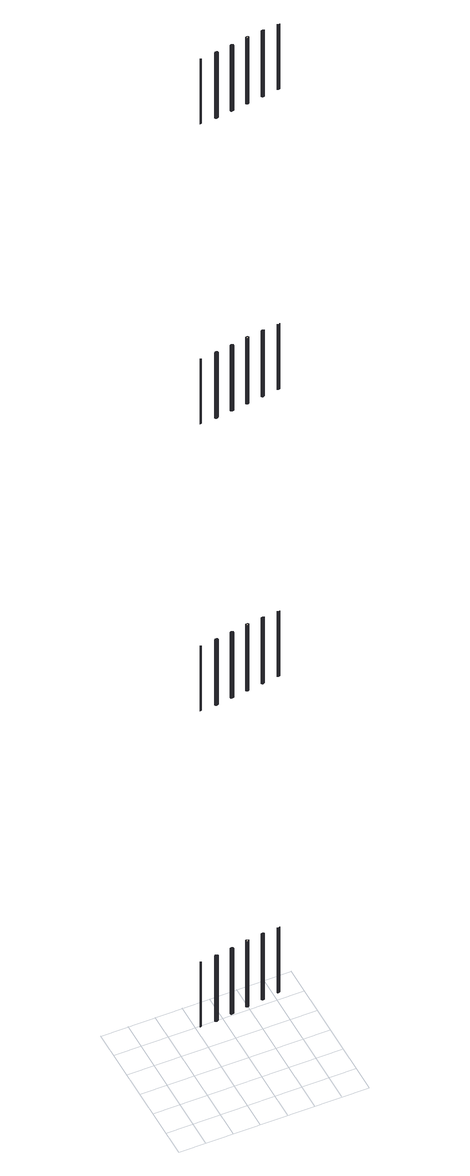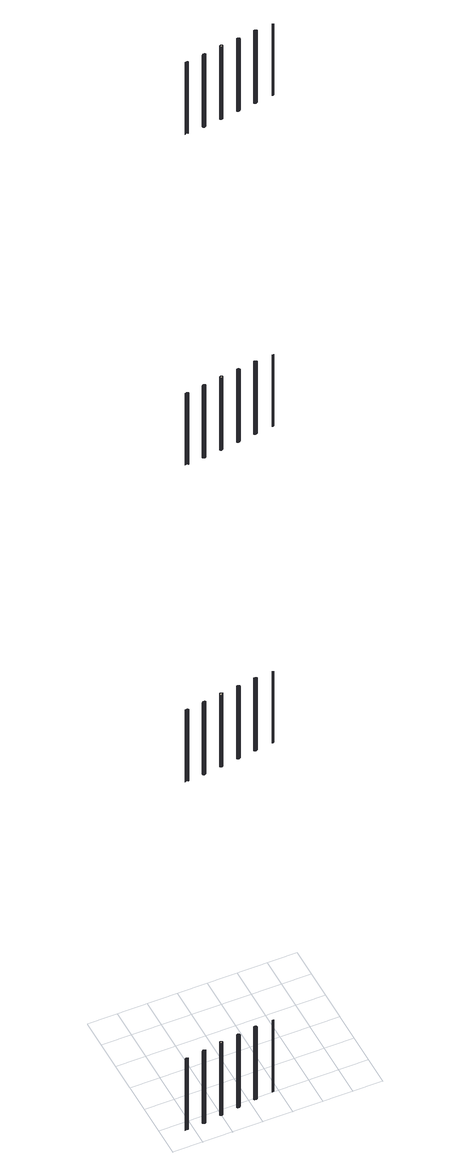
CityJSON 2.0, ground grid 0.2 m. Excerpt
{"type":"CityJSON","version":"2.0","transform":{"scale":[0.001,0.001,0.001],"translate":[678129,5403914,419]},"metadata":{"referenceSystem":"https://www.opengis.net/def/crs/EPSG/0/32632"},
"CityObjects":{
"building1":{"type":"Building","attributes":{"dataAvailable":"Sufficient","measuredHeight":17.58},"children":["building1-1","building1-2","building1-3","building1-4"]},
"building1-1":{"type":"BuildingInstallation","attributes":{"materialClass":"Metal","materialName":"Aluminium","materialUncertainty":0.3,"relationToConstruction":"outside"},"parents":["building1"],"geometry":[{"type":"MultiSurface","lod":"3","boundaries":[[[0,1,2,3]],[[4,2,1,5]],[[6,7,1,0]],[[5,1,7,8]],[[8,7,9,10]],[[11,9,7,6]],[[12,13,14,15]],[[16,14,13,17]],[[15,14,18,19]],[[20,18,14,16]],[[21,22,13,12]],[[17,13,22,23]],[[19,18,24,25]],[[26,24,18,20]],[[27,28,22,21]],[[23,22,28,29]],[[30,31,24,26]],[[25,24,31,32]],[[29,28,33,34]],[[35,33,28,27]],[[36,37,31,30]],[[32,31,37,38]],[[38,37,39,40]],[[41,39,37,36]],[[15,12,21,27,35,42,43,44,45,46,47,48,49,50,51,52,53,54,55,40,38,32,25,19]],[[56,57,58,59,60,61,39,37,31,24,18,14,13,22,28,33,62,63,64,65,66,67,68,69]],[[70,61,39,41]],[[40,39,61,55]],[[71,60,61,70]],[[55,61,60,54]],[[45,65,64,44]],[[72,64,65,73]],[[54,60,59,53]],[[74,59,60,71]],[[46,66,65,45]],[[73,65,66,75]],[[76,58,59,74]],[[53,59,58,52]],[[75,66,67,77]],[[47,67,66,46]],[[77,67,68,78]],[[48,68,67,47]],[[52,58,57,51]],[[79,57,58,76]],[[49,69,68,48]],[[78,68,69,80]],[[51,57,56,50]],[[81,56,57,79]],[[80,69,56,81]],[[50,56,69,49]],[[82,83,84,85]],[[86,84,83,87]],[[87,83,88,89]],[[90,88,83,82]],[[91,92,84,86]],[[85,84,92,93]],[[89,88,94,95]],[[96,94,88,90]],[[97,98,92,91]],[[93,92,98,99]],[[95,94,100,101]],[[102,100,94,96]],[[103,104,98,97]],[[99,98,104,105]],[[106,107,104,103]],[[105,104,107,108]],[[101,100,109,110]],[[111,109,100,102]],[[112,113,107,106]],[[108,107,113,114]],[[110,109,115,116]],[[117,115,109,111]],[[118,119,113,112]],[[114,113,119,120]],[[116,115,121,122]],[[123,121,115,117]],[[98,92,84,83,88,94,100,109,115,121,124,125,126,127,128,129,130,131,132,133,119,113,107,104]],[[134,135,136,137,138,139,120,114,108,105,99,93,85,82,90,96,102,111,117,123,140,141,142,143]],[[144,133,119,118]],[[120,119,133,139]],[[122,121,124,145]],[[140,124,121,123]],[[146,132,133,144]],[[139,133,132,138]],[[141,125,124,140]],[[145,124,125,147]],[[147,125,126,148]],[[142,126,125,141]],[[149,131,132,146]],[[138,132,131,137]],[[148,126,127,150]],[[143,127,126,142]],[[151,130,131,149]],[[137,131,130,136]],[[152,129,130,151]],[[136,130,129,135]],[[150,127,128,153]],[[134,128,127,143]],[[153,128,129,152]],[[135,129,128,134]],[[154,155,156,157]],[[158,156,155,159]],[[160,161,155,154]],[[159,155,161,162]],[[163,164,156,158]],[[157,156,164,165]],[[165,164,166,167]],[[168,166,164,163]],[[162,161,169,170]],[[171,169,161,160]],[[172,173,169,171]],[[170,169,173,174]],[[167,166,175,176]],[[177,175,166,168]],[[174,173,178,179]],[[180,178,173,172]],[[176,175,181,182]],[[183,181,175,177]],[[184,185,178,180]],[[179,178,185,186]],[[182,181,187,188]],[[189,187,181,183]],[[190,191,187,189]],[[188,187,191,192]],[[193,194,195,196,197,198,199,186,179,174,170,162,159,158,163,168,177,183,189,190,200,201,202,203]],[[204,205,206,207,208,209,210,184,180,172,171,160,154,157,165,167,176,182,188,192,211,212,213,214]],[[215,216,217,218,219,220,221,222,223,185,178,173,169,161,155,156,164,166,175,181,187,191,224,225]],[[210,223,185,184]],[[186,185,223,199]],[[199,223,222,198]],[[209,222,223,210]],[[200,224,191,190]],[[192,191,224,211]],[[198,222,221,197]],[[208,221,222,209]],[[201,225,224,200]],[[211,224,225,212]],[[207,220,221,208]],[[197,221,220,196]],[[212,225,215,213]],[[202,215,225,201]],[[206,219,220,207]],[[196,220,219,195]],[[213,215,216,214]],[[203,216,215,202]],[[214,216,217,204]],[[193,217,216,203]],[[195,219,218,194]],[[205,218,219,206]],[[194,218,217,193]],[[204,217,218,205]],[[226,227,228,229]],[[230,228,227,231]],[[232,233,228,230]],[[229,228,233,234]],[[231,227,235,236]],[[237,235,227,226]],[[238,239,233,232]],[[234,233,239,240]],[[241,242,235,237]],[[236,235,242,243]],[[240,239,244,245]],[[246,244,239,238]],[[243,242,247,248]],[[249,247,242,241]],[[250,251,247,249]],[[248,247,251,252]],[[253,254,244,246]],[[245,244,254,255]],[[252,251,256,257]],[[258,256,251,250]],[[259,260,254,253]],[[255,254,260,261]],[[247,251,256,262,263,264,265,266,267,268,269,270,271,272,273,260,254,244,239,233,228,227,235,242]],[[274,273,260,259]],[[261,260,273,275]],[[257,256,262,276]],[[277,262,256,258]],[[278,263,262,277]],[[276,262,263,279]],[[275,273,272,280]],[[281,272,273,274]],[[279,263,264,282]],[[283,264,263,278]],[[284,271,272,281]],[[280,272,271,285]],[[285,271,270,286]],[[287,270,271,284]],[[288,265,264,283]],[[282,264,265,289]],[[289,265,266,290]],[[291,266,265,288]],[[292,269,270,287]],[[286,270,269,293]],[[294,268,269,292]],[[293,269,268,295]],[[290,266,267,296]],[[297,267,266,291]],[[295,268,267,297]],[[296,267,268,294]],[[298,299,300,301]],[[302,300,299,303]],[[301,300,304,305]],[[306,304,300,302]],[[307,308,304,306]],[[305,304,308,309]],[[310,311,308,307]],[[309,308,311,312]],[[312,311,313,314]],[[315,313,311,310]],[[314,313,316,317]],[[318,316,313,315]],[[319,320,316,318]],[[317,316,320,321]],[[322,323,320,319]],[[321,320,323,324]],[[324,323,325,326]],[[327,325,323,322]],[[326,325,328,329]],[[330,328,325,327]]]}]},
"building1-2":{"type":"BuildingInstallation","attributes":{"materialClass":"Metal","materialName":"Aluminium","materialUncertainty":0.3,"relationToConstruction":"outside"},"parents":["building1"],"geometry":[{"type":"MultiSurface","lod":"3","boundaries":[[[331,332,333,334]],[[335,333,332,336]],[[337,338,332,331]],[[336,332,338,339]],[[339,338,340,341]],[[342,340,338,337]],[[343,344,345,346]],[[347,345,344,348]],[[346,345,349,350]],[[351,349,345,347]],[[352,353,344,343]],[[348,344,353,354]],[[350,349,355,356]],[[357,355,349,351]],[[358,359,353,352]],[[354,353,359,360]],[[361,362,355,357]],[[356,355,362,363]],[[360,359,364,365]],[[366,364,359,358]],[[367,368,362,361]],[[363,362,368,369]],[[369,368,370,371]],[[372,370,368,367]],[[346,343,352,358,366,373,374,375,376,377,378,379,380,381,382,383,384,385,386,371,369,363,356,350]],[[387,388,389,390,391,392,370,368,362,355,349,345,344,353,359,364,393,394,395,396,397,398,399,400]],[[401,392,370,372]],[[371,370,392,386]],[[402,391,392,401]],[[386,392,391,385]],[[376,396,395,375]],[[403,395,396,404]],[[385,391,390,384]],[[405,390,391,402]],[[377,397,396,376]],[[404,396,397,406]],[[407,389,390,405]],[[384,390,389,383]],[[406,397,398,408]],[[378,398,397,377]],[[408,398,399,409]],[[379,399,398,378]],[[383,389,388,382]],[[410,388,389,407]],[[380,400,399,379]],[[409,399,400,411]],[[382,388,387,381]],[[412,387,388,410]],[[411,400,387,412]],[[381,387,400,380]],[[413,414,415,416]],[[417,415,414,418]],[[418,414,419,420]],[[421,419,414,413]],[[422,423,415,417]],[[416,415,423,424]],[[420,419,425,426]],[[427,425,419,421]],[[428,429,423,422]],[[424,423,429,430]],[[426,425,431,432]],[[433,431,425,427]],[[434,435,429,428]],[[430,429,435,436]],[[437,438,435,434]],[[436,435,438,439]],[[432,431,440,441]],[[442,440,431,433]],[[443,444,438,437]],[[439,438,444,445]],[[441,440,446,447]],[[448,446,440,442]],[[449,450,444,443]],[[445,444,450,451]],[[447,446,452,453]],[[454,452,446,448]],[[429,423,415,414,419,425,431,440,446,452,455,456,457,458,459,460,461,462,463,464,450,444,438,435]],[[465,466,467,468,469,470,451,445,439,436,430,424,416,413,421,427,433,442,448,454,471,472,473,474]],[[475,464,450,449]],[[451,450,464,470]],[[453,452,455,476]],[[471,455,452,454]],[[477,463,464,475]],[[470,464,463,469]],[[472,456,455,471]],[[476,455,456,478]],[[478,456,457,479]],[[473,457,456,472]],[[480,462,463,477]],[[469,463,462,468]],[[479,457,458,481]],[[474,458,457,473]],[[482,461,462,480]],[[468,462,461,467]],[[483,460,461,482]],[[467,461,460,466]],[[481,458,459,484]],[[465,459,458,474]],[[484,459,460,483]],[[466,460,459,465]],[[485,486,487,488]],[[489,487,486,490]],[[491,492,486,485]],[[490,486,492,493]],[[494,495,487,489]],[[488,487,495,496]],[[496,495,497,498]],[[499,497,495,494]],[[493,492,500,501]],[[502,500,492,491]],[[503,504,500,502]],[[501,500,504,505]],[[498,497,506,507]],[[508,506,497,499]],[[505,504,509,510]],[[511,509,504,503]],[[507,506,512,513]],[[514,512,506,508]],[[515,516,509,511]],[[510,509,516,517]],[[513,512,518,519]],[[520,518,512,514]],[[521,522,518,520]],[[519,518,522,523]],[[524,525,526,527,528,529,530,517,510,505,501,493,490,489,494,499,508,514,520,521,531,532,533,534]],[[535,536,537,538,539,540,541,515,511,503,502,491,485,488,496,498,507,513,519,523,542,543,544,545]],[[546,547,548,549,550,551,552,553,554,516,509,504,500,492,486,487,495,497,506,512,518,522,555,556]],[[541,554,516,515]],[[517,516,554,530]],[[530,554,553,529]],[[540,553,554,541]],[[531,555,522,521]],[[523,522,555,542]],[[529,553,552,528]],[[539,552,553,540]],[[532,556,555,531]],[[542,555,556,543]],[[538,551,552,539]],[[528,552,551,527]],[[543,556,546,544]],[[533,546,556,532]],[[537,550,551,538]],[[527,551,550,526]],[[544,546,547,545]],[[534,547,546,533]],[[545,547,548,535]],[[524,548,547,534]],[[526,550,549,525]],[[536,549,550,537]],[[525,549,548,524]],[[535,548,549,536]],[[557,558,559,560]],[[561,559,558,562]],[[563,564,559,561]],[[560,559,564,565]],[[562,558,566,567]],[[568,566,558,557]],[[569,570,564,563]],[[565,564,570,571]],[[572,573,566,568]],[[567,566,573,574]],[[571,570,575,576]],[[577,575,570,569]],[[574,573,578,579]],[[580,578,573,572]],[[581,582,578,580]],[[579,578,582,583]],[[584,585,575,577]],[[576,575,585,586]],[[583,582,587,588]],[[589,587,582,581]],[[590,591,585,584]],[[586,585,591,592]],[[578,582,587,593,594,595,596,597,598,599,600,601,602,603,604,591,585,575,570,564,559,558,566,573]],[[605,604,591,590]],[[592,591,604,606]],[[588,587,593,607]],[[608,593,587,589]],[[609,594,593,608]],[[607,593,594,610]],[[606,604,603,611]],[[612,603,604,605]],[[610,594,595,613]],[[614,595,594,609]],[[615,602,603,612]],[[611,603,602,616]],[[616,602,601,617]],[[618,601,602,615]],[[619,596,595,614]],[[613,595,596,620]],[[620,596,597,621]],[[622,597,596,619]],[[623,600,601,618]],[[617,601,600,624]],[[625,599,600,623]],[[624,600,599,626]],[[621,597,598,627]],[[628,598,597,622]],[[626,599,598,628]],[[627,598,599,625]],[[629,630,631,632]],[[632,631,633,634]],[[635,633,631,636]],[[637,638,633,635]],[[634,633,638,639]],[[640,641,638,637]],[[639,638,641,642]],[[642,641,643,644]],[[645,643,641,640]],[[644,643,646,647]],[[648,646,643,645]],[[649,650,646,648]],[[647,646,650,651]],[[652,653,650,649]],[[651,650,653,654]],[[654,653,655,656]],[[657,655,653,652]],[[656,655,658,659]],[[660,658,655,657]]]}]},
"building1-3":{"type":"BuildingInstallation","attributes":{"materialClass":"Metal","materialName":"Aluminium","materialUncertainty":0.3,"relationToConstruction":"outside"},"parents":["building1"],"geometry":[{"type":"MultiSurface","lod":"3","boundaries":[[[661,662,663,664]],[[665,663,662,666]],[[667,668,662,661]],[[666,662,668,669]],[[669,668,670,671]],[[672,670,668,667]],[[673,674,675,676]],[[677,675,674,678]],[[676,675,679,680]],[[681,679,675,677]],[[682,683,674,673]],[[678,674,683,684]],[[680,679,685,686]],[[687,685,679,681]],[[688,689,683,682]],[[684,683,689,690]],[[691,692,685,687]],[[686,685,692,693]],[[690,689,694,695]],[[696,694,689,688]],[[697,698,692,691]],[[693,692,698,699]],[[699,698,700,701]],[[702,700,698,697]],[[676,673,682,688,696,703,704,705,706,707,708,709,710,711,712,713,714,715,716,701,699,693,686,680]],[[717,718,719,720,721,722,700,698,692,685,679,675,674,683,689,694,723,724,725,726,727,728,729,730]],[[731,722,700,702]],[[701,700,722,716]],[[732,721,722,731]],[[716,722,721,715]],[[706,726,725,705]],[[733,725,726,734]],[[715,721,720,714]],[[735,720,721,732]],[[707,727,726,706]],[[734,726,727,736]],[[737,719,720,735]],[[714,720,719,713]],[[736,727,728,738]],[[708,728,727,707]],[[738,728,729,739]],[[709,729,728,708]],[[713,719,718,712]],[[740,718,719,737]],[[710,730,729,709]],[[739,729,730,741]],[[712,718,717,711]],[[742,717,718,740]],[[741,730,717,742]],[[711,717,730,710]],[[743,744,745,746]],[[747,745,744,748]],[[748,744,749,750]],[[751,749,744,743]],[[752,753,745,747]],[[746,745,753,754]],[[750,749,755,756]],[[757,755,749,751]],[[758,759,753,752]],[[754,753,759,760]],[[756,755,761,762]],[[763,761,755,757]],[[764,765,759,758]],[[760,759,765,766]],[[767,768,765,764]],[[766,765,768,769]],[[762,761,770,771]],[[772,770,761,763]],[[773,774,768,767]],[[769,768,774,775]],[[771,770,776,777]],[[778,776,770,772]],[[779,780,774,773]],[[775,774,780,781]],[[777,776,782,783]],[[784,782,776,778]],[[759,753,745,744,749,755,761,770,776,782,785,786,787,788,789,790,791,792,793,794,780,774,768,765]],[[795,796,797,798,799,800,781,775,769,766,760,754,746,743,751,757,763,772,778,784,801,802,803,804]],[[805,794,780,779]],[[781,780,794,800]],[[783,782,785,806]],[[801,785,782,784]],[[807,793,794,805]],[[800,794,793,799]],[[802,786,785,801]],[[806,785,786,808]],[[808,786,787,809]],[[803,787,786,802]],[[810,792,793,807]],[[799,793,792,798]],[[809,787,788,811]],[[804,788,787,803]],[[812,791,792,810]],[[798,792,791,797]],[[813,790,791,812]],[[797,791,790,796]],[[811,788,789,814]],[[795,789,788,804]],[[814,789,790,813]],[[796,790,789,795]],[[815,816,817,818]],[[819,817,816,820]],[[821,822,816,815]],[[820,816,822,823]],[[824,825,817,819]],[[818,817,825,826]],[[826,825,827,828]],[[829,827,825,824]],[[823,822,830,831]],[[832,830,822,821]],[[833,834,830,832]],[[831,830,834,835]],[[828,827,836,837]],[[838,836,827,829]],[[835,834,839,840]],[[841,839,834,833]],[[837,836,842,843]],[[844,842,836,838]],[[845,846,839,841]],[[840,839,846,847]],[[843,842,848,849]],[[850,848,842,844]],[[851,852,848,850]],[[849,848,852,853]],[[854,855,856,857,858,859,860,847,840,835,831,823,820,819,824,829,838,844,850,851,861,862,863,864]],[[865,866,867,868,869,870,871,845,841,833,832,821,815,818,826,828,837,843,849,853,872,873,874,875]],[[876,877,878,879,880,881,882,883,884,846,839,834,830,822,816,817,825,827,836,842,848,852,885,886]],[[871,884,846,845]],[[847,846,884,860]],[[860,884,883,859]],[[870,883,884,871]],[[861,885,852,851]],[[853,852,885,872]],[[859,883,882,858]],[[869,882,883,870]],[[862,886,885,861]],[[872,885,886,873]],[[868,881,882,869]],[[858,882,881,857]],[[873,886,876,874]],[[863,876,886,862]],[[867,880,881,868]],[[857,881,880,856]],[[874,876,877,875]],[[864,877,876,863]],[[875,877,878,865]],[[854,878,877,864]],[[856,880,879,855]],[[866,879,880,867]],[[855,879,878,854]],[[865,878,879,866]],[[887,888,889,890]],[[891,889,888,892]],[[893,894,889,891]],[[890,889,894,895]],[[892,888,896,897]],[[898,896,888,887]],[[899,900,894,893]],[[895,894,900,901]],[[902,903,896,898]],[[897,896,903,904]],[[901,900,905,906]],[[907,905,900,899]],[[904,903,908,909]],[[910,908,903,902]],[[911,912,908,910]],[[909,908,912,913]],[[914,915,905,907]],[[906,905,915,916]],[[913,912,917,918]],[[919,917,912,911]],[[920,921,915,914]],[[916,915,921,922]],[[908,912,917,923,924,925,926,927,928,929,930,931,932,933,934,921,915,905,900,894,889,888,896,903]],[[935,934,921,920]],[[922,921,934,936]],[[918,917,923,937]],[[938,923,917,919]],[[939,924,923,938]],[[937,923,924,940]],[[936,934,933,941]],[[942,933,934,935]],[[940,924,925,943]],[[944,925,924,939]],[[945,932,933,942]],[[941,933,932,946]],[[946,932,931,947]],[[948,931,932,945]],[[949,926,925,944]],[[943,925,926,950]],[[950,926,927,951]],[[952,927,926,949]],[[953,930,931,948]],[[947,931,930,954]],[[955,929,930,953]],[[954,930,929,956]],[[951,927,928,957]],[[958,928,927,952]],[[956,929,928,958]],[[957,928,929,955]],[[959,960,961,962]],[[963,961,960,964]],[[965,966,961,963]],[[962,961,966,967]],[[968,969,966,965]],[[967,966,969,970]],[[970,969,971,972]],[[973,971,969,968]],[[972,971,974,975]],[[976,974,971,973]],[[977,978,974,976]],[[975,974,978,979]],[[980,981,978,977]],[[979,978,981,982]],[[982,981,983,984]],[[985,983,981,980]],[[984,983,986,987]],[[988,986,983,985]]]}]},
"building1-4":{"type":"BuildingInstallation","attributes":{"materialClass":"Metal","materialName":"Aluminium","materialUncertainty":0.3,"relationToConstruction":"outside"},"parents":["building1"],"geometry":[{"type":"MultiSurface","lod":"3","boundaries":[[[989,990,991,992]],[[993,991,990,994]],[[995,996,990,989]],[[994,990,996,997]],[[997,996,998,999]],[[1000,998,996,995]],[[1001,1002,1003,1004]],[[1005,1003,1002,1006]],[[1004,1003,1007,1008]],[[1009,1007,1003,1005]],[[1010,1011,1002,1001]],[[1006,1002,1011,1012]],[[1008,1007,1013,1014]],[[1015,1013,1007,1009]],[[1016,1017,1011,1010]],[[1012,1011,1017,1018]],[[1019,1020,1013,1015]],[[1014,1013,1020,1021]],[[1018,1017,1022,1023]],[[1024,1022,1017,1016]],[[1025,1026,1020,1019]],[[1021,1020,1026,1027]],[[1027,1026,1028,1029]],[[1030,1028,1026,1025]],[[1004,1001,1010,1016,1024,1031,1032,1033,1034,1035,1036,1037,1038,1039,1040,1041,1042,1043,1044,1029,1027,1021,1014,1008]],[[1045,1046,1047,1048,1049,1050,1028,1026,1020,1013,1007,1003,1002,1011,1017,1022,1051,1052,1053,1054,1055,1056,1057,1058]],[[1059,1050,1028,1030]],[[1029,1028,1050,1044]],[[1060,1052,1053,1061]],[[1033,1053,1052,1032]],[[1062,1049,1050,1059]],[[1044,1050,1049,1043]],[[1034,1054,1053,1033]],[[1061,1053,1054,1063]],[[1043,1049,1048,1042]],[[1064,1048,1049,1062]],[[1035,1055,1054,1034]],[[1063,1054,1055,1065]],[[1066,1047,1048,1064]],[[1042,1048,1047,1041]],[[1065,1055,1056,1067]],[[1036,1056,1055,1035]],[[1067,1056,1057,1068]],[[1037,1057,1056,1036]],[[1041,1047,1046,1040]],[[1069,1046,1047,1066]],[[1038,1058,1057,1037]],[[1068,1057,1058,1070]],[[1040,1046,1045,1039]],[[1071,1045,1046,1069]],[[1070,1058,1045,1071]],[[1039,1045,1058,1038]],[[1072,1073,1074,1075]],[[1076,1074,1073,1077]],[[1077,1073,1078,1079]],[[1080,1078,1073,1072]],[[1081,1082,1074,1076]],[[1075,1074,1082,1083]],[[1079,1078,1084,1085]],[[1086,1084,1078,1080]],[[1087,1088,1082,1081]],[[1083,1082,1088,1089]],[[1085,1084,1090,1091]],[[1092,1090,1084,1086]],[[1093,1094,1088,1087]],[[1089,1088,1094,1095]],[[1096,1097,1094,1093]],[[1095,1094,1097,1098]],[[1091,1090,1099,1100]],[[1101,1099,1090,1092]],[[1102,1103,1097,1096]],[[1098,1097,1103,1104]],[[1100,1099,1105,1106]],[[1107,1105,1099,1101]],[[1108,1109,1103,1102]],[[1104,1103,1109,1110]],[[1106,1105,1111,1112]],[[1113,1111,1105,1107]],[[1088,1082,1074,1073,1078,1084,1090,1099,1105,1111,1114,1115,1116,1117,1118,1119,1120,1121,1122,1123,1109,1103,1097,1094]],[[1124,1125,1126,1127,1128,1129,1110,1104,1098,1095,1089,1083,1075,1072,1080,1086,1092,1101,1107,1113,1130,1131,1132,1133]],[[1134,1123,1109,1108]],[[1110,1109,1123,1129]],[[1112,1111,1114,1135]],[[1130,1114,1111,1113]],[[1136,1122,1123,1134]],[[1129,1123,1122,1128]],[[1131,1115,1114,1130]],[[1135,1114,1115,1137]],[[1137,1115,1116,1138]],[[1132,1116,1115,1131]],[[1139,1121,1122,1136]],[[1128,1122,1121,1127]],[[1138,1116,1117,1140]],[[1133,1117,1116,1132]],[[1141,1120,1121,1139]],[[1127,1121,1120,1126]],[[1142,1119,1120,1141]],[[1126,1120,1119,1125]],[[1140,1117,1118,1143]],[[1124,1118,1117,1133]],[[1143,1118,1119,1142]],[[1125,1119,1118,1124]],[[1144,1145,1146,1147]],[[1148,1146,1145,1149]],[[1150,1151,1145,1144]],[[1149,1145,1151,1152]],[[1153,1154,1146,1148]],[[1147,1146,1154,1155]],[[1155,1154,1156,1157]],[[1158,1156,1154,1153]],[[1152,1151,1159,1160]],[[1161,1159,1151,1150]],[[1162,1163,1159,1161]],[[1160,1159,1163,1164]],[[1157,1156,1165,1166]],[[1167,1165,1156,1158]],[[1164,1163,1168,1169]],[[1170,1168,1163,1162]],[[1166,1165,1171,1172]],[[1173,1171,1165,1167]],[[1174,1175,1168,1170]],[[1169,1168,1175,1176]],[[1172,1171,1177,1178]],[[1179,1177,1171,1173]],[[1180,1181,1177,1179]],[[1178,1177,1181,1182]],[[1183,1184,1185,1186,1187,1188,1189,1176,1169,1164,1160,1152,1149,1148,1153,1158,1167,1173,1179,1180,1190,1191,1192,1193]],[[1194,1195,1196,1197,1198,1199,1200,1174,1170,1162,1161,1150,1144,1147,1155,1157,1166,1172,1178,1182,1201,1202,1203,1204]],[[1205,1206,1207,1208,1209,1210,1211,1212,1213,1175,1168,1163,1159,1151,1145,1146,1154,1156,1165,1171,1177,1181,1214,1215]],[[1200,1213,1175,1174]],[[1176,1175,1213,1189]],[[1189,1213,1212,1188]],[[1199,1212,1213,1200]],[[1190,1214,1181,1180]],[[1182,1181,1214,1201]],[[1188,1212,1211,1187]],[[1198,1211,1212,1199]],[[1191,1215,1214,1190]],[[1201,1214,1215,1202]],[[1197,1210,1211,1198]],[[1187,1211,1210,1186]],[[1202,1215,1205,1203]],[[1192,1205,1215,1191]],[[1196,1209,1210,1197]],[[1186,1210,1209,1185]],[[1203,1205,1206,1204]],[[1193,1206,1205,1192]],[[1204,1206,1207,1194]],[[1183,1207,1206,1193]],[[1185,1209,1208,1184]],[[1195,1208,1209,1196]],[[1184,1208,1207,1183]],[[1194,1207,1208,1195]],[[1216,1217,1218,1219]],[[1220,1218,1217,1221]],[[1222,1223,1218,1220]],[[1219,1218,1223,1224]],[[1221,1217,1225,1226]],[[1227,1225,1217,1216]],[[1228,1229,1223,1222]],[[1224,1223,1229,1230]],[[1231,1232,1225,1227]],[[1226,1225,1232,1233]],[[1230,1229,1234,1235]],[[1236,1234,1229,1228]],[[1233,1232,1237,1238]],[[1239,1237,1232,1231]],[[1240,1241,1237,1239]],[[1238,1237,1241,1242]],[[1243,1244,1234,1236]],[[1235,1234,1244,1245]],[[1242,1241,1246,1247]],[[1248,1246,1241,1240]],[[1249,1250,1244,1243]],[[1245,1244,1250,1251]],[[1237,1241,1246,1252,1253,1254,1255,1256,1257,1258,1259,1260,1261,1262,1263,1250,1244,1234,1229,1223,1218,1217,1225,1232]],[[1264,1263,1250,1249]],[[1251,1250,1263,1265]],[[1247,1246,1252,1266]],[[1267,1252,1246,1248]],[[1268,1253,1252,1267]],[[1266,1252,1253,1269]],[[1265,1263,1262,1270]],[[1271,1262,1263,1264]],[[1269,1253,1254,1272]],[[1273,1254,1253,1268]],[[1274,1261,1262,1271]],[[1270,1262,1261,1275]],[[1275,1261,1260,1276]],[[1277,1260,1261,1274]],[[1278,1255,1254,1273]],[[1272,1254,1255,1279]],[[1279,1255,1256,1280]],[[1281,1256,1255,1278]],[[1282,1259,1260,1277]],[[1276,1260,1259,1283]],[[1284,1258,1259,1282]],[[1283,1259,1258,1285]],[[1280,1256,1257,1286]],[[1287,1257,1256,1281]],[[1285,1258,1257,1287]],[[1286,1257,1258,1284]],[[1288,1289,1290,1291]],[[1292,1290,1289,1293]],[[1294,1295,1290,1292]],[[1291,1290,1295,1296]],[[1297,1298,1295,1294]],[[1296,1295,1298,1299]],[[1299,1298,1300,1301]],[[1302,1300,1298,1297]],[[1301,1300,1303,1304]],[[1305,1303,1300,1302]],[[1306,1307,1303,1305]],[[1304,1303,1307,1308]],[[1309,1310,1307,1306]],[[1308,1307,1310,1311]],[[1311,1310,1312,1313]],[[1314,1312,1310,1309]],[[1313,1312,1315,1316]],[[1317,1315,1312,1314]]]}]}
},
"vertices":[
[433,795,6824],[433,795,6212],[431,794,6212],[431,794,6824],[431,794,6211],[433,795,6211],[436,795,6824],[436,795,6212],[436,795,6211],[439,794,6212],[439,794,6211],[439,794,6824],[546,799,6211],[546,799,6212],[545,801,6212],[545,801,6211],[545,801,6824],[546,799,6824],[545,803,6212],[545,803,6211],[545,803,6824],[547,797,6211],[547,797,6212],[547,797,6824],[546,805,6212],[546,805,6211],[546,805,6824],[549,795,6211],[549,795,6212],[549,795,6824],[547,807,6824],[547,807,6212],[547,807,6211],[552,794,6212],[552,794,6824],[552,794,6211],[549,809,6824],[549,809,6212],[549,809,6211],[552,810,6212],[552,810,6211],[552,810,6824],[554,793,6211],[557,794,6211],[560,794,6211],[562,795,6211],[564,797,6211],[566,799,6211],[566,801,6211],[566,804,6211],[566,806,6211],[564,808,6211],[563,809,6211],[560,810,6211],[557,811,6211],[555,811,6211],[566,806,6212],[564,808,6212],[563,809,6212],[560,810,6212],[557,811,6212],[555,811,6212],[554,793,6212],[557,794,6212],[560,794,6212],[562,795,6212],[564,797,6212],[566,799,6212],[566,801,6212],[566,804,6212],[555,811,6824],[557,811,6824],[560,794,6824],[562,795,6824],[560,810,6824],[564,797,6824],[563,809,6824],[566,799,6824],[566,801,6824],[564,808,6824],[566,804,6824],[566,806,6824],[667,815,6211],[667,815,6212],[667,817,6212],[667,817,6211],[667,817,6824],[667,815,6824],[669,813,6212],[669,813,6824],[669,813,6211],[667,819,6824],[667,819,6212],[667,819,6211],[670,811,6212],[670,811,6824],[670,811,6211],[667,822,6824],[667,822,6212],[667,822,6211],[673,810,6212],[673,810,6824],[673,810,6211],[669,824,6824],[669,824,6212],[669,824,6211],[671,825,6824],[671,825,6212],[671,825,6211],[676,810,6212],[676,810,6824],[676,810,6211],[673,827,6824],[673,827,6212],[673,827,6211],[678,810,6212],[678,810,6824],[678,810,6211],[676,827,6824],[676,827,6212],[676,827,6211],[681,811,6212],[681,811,6824],[681,811,6211],[684,812,6212],[686,813,6212],[687,815,6212],[688,818,6212],[688,820,6212],[687,822,6212],[686,824,6212],[684,826,6212],[682,827,6212],[679,827,6212],[688,820,6211],[687,822,6211],[686,824,6211],[684,826,6211],[682,827,6211],[679,827,6211],[684,812,6211],[686,813,6211],[687,815,6211],[688,818,6211],[679,827,6824],[684,812,6824],[682,827,6824],[686,813,6824],[687,815,6824],[684,826,6824],[688,818,6824],[686,824,6824],[687,822,6824],[688,820,6824],[788,833,6829],[788,833,6212],[789,831,6212],[789,831,6829],[789,831,6211],[788,833,6211],[788,836,6829],[788,836,6212],[788,836,6211],[790,829,6211],[790,829,6212],[790,829,6829],[792,828,6212],[792,828,6829],[792,828,6211],[789,838,6212],[789,838,6211],[789,838,6829],[790,840,6829],[790,840,6212],[790,840,6211],[794,827,6212],[794,827,6829],[794,827,6211],[792,842,6212],[792,842,6211],[792,842,6829],[797,826,6212],[797,826,6829],[797,826,6211],[795,843,6829],[795,843,6212],[795,843,6211],[800,826,6212],[800,826,6829],[800,826,6211],[802,827,6211],[802,827,6212],[802,827,6829],[809,836,6211],[809,839,6211],[807,840,6211],[805,842,6211],[803,843,6211],[800,844,6211],[797,844,6211],[805,828,6211],[807,830,6211],[808,832,6211],[809,834,6211],[809,836,6829],[809,839,6829],[807,840,6829],[805,842,6829],[803,843,6829],[800,844,6829],[797,844,6829],[805,828,6829],[807,830,6829],[808,832,6829],[809,834,6829],[808,832,6212],[809,834,6212],[809,836,6212],[809,839,6212],[807,840,6212],[805,842,6212],[803,843,6212],[800,844,6212],[797,844,6212],[805,828,6212],[807,830,6212],[910,848,6211],[910,848,6212],[909,850,6212],[909,850,6211],[909,850,6824],[910,848,6824],[909,852,6824],[909,852,6212],[909,852,6211],[911,846,6212],[911,846,6824],[911,846,6211],[910,854,6824],[910,854,6212],[910,854,6211],[913,844,6211],[913,844,6212],[913,844,6824],[912,856,6212],[912,856,6211],[912,856,6824],[916,843,6212],[916,843,6824],[916,843,6211],[918,842,6211],[918,842,6212],[918,842,6824],[914,858,6824],[914,858,6212],[914,858,6211],[921,843,6212],[921,843,6824],[921,843,6211],[916,859,6824],[916,859,6212],[916,859,6211],[924,843,6212],[926,844,6212],[928,846,6212],[930,848,6212],[931,850,6212],[931,853,6212],[930,855,6212],[929,857,6212],[927,858,6212],[924,859,6212],[922,860,6212],[919,860,6212],[919,860,6824],[919,860,6211],[924,843,6824],[924,843,6211],[926,844,6211],[926,844,6824],[922,860,6211],[922,860,6824],[928,846,6824],[928,846,6211],[924,859,6824],[924,859,6211],[927,858,6211],[927,858,6824],[930,848,6211],[930,848,6824],[931,850,6824],[931,850,6211],[929,857,6824],[929,857,6211],[930,855,6824],[930,855,6211],[931,853,6824],[931,853,6211],[1031,866,6824],[1031,866,6212],[1031,864,6212],[1031,864,6824],[1031,864,6211],[1031,866,6211],[1033,862,6212],[1033,862,6824],[1033,862,6211],[1035,860,6211],[1035,860,6212],[1035,860,6824],[1037,859,6211],[1037,859,6212],[1037,859,6824],[1040,859,6212],[1040,859,6824],[1040,859,6211],[1042,859,6212],[1042,859,6824],[1042,859,6211],[1045,860,6211],[1045,860,6212],[1045,860,6824],[1048,861,6211],[1048,861,6212],[1048,861,6824],[1050,862,6212],[1050,862,6824],[1050,862,6211],[1051,864,6212],[1051,864,6824],[1051,864,6211],
[433,795,4107],[433,795,3495],[431,794,3495],[431,794,4107],[431,794,3494],[433,795,3494],[436,795,4107],[436,795,3495],[436,795,3494],[439,794,3495],[439,794,3494],[439,794,4107],[546,799,3494],[546,799,3495],[545,801,3495],[545,801,3494],[545,801,4107],[546,799,4107],[545,803,3495],[545,803,3494],[545,803,4107],[547,797,3494],[547,797,3495],[547,797,4107],[546,805,3495],[546,805,3494],[546,805,4107],[549,795,3494],[549,795,3495],[549,795,4107],[547,807,4107],[547,807,3495],[547,807,3494],[552,794,3495],[552,794,4107],[552,794,3494],[549,809,4107],[549,809,3495],[549,809,3494],[552,810,3495],[552,810,3494],[552,810,4107],[554,793,3494],[557,794,3494],[560,794,3494],[562,795,3494],[564,797,3494],[566,799,3494],[566,801,3494],[566,804,3494],[566,806,3494],[564,808,3494],[563,809,3494],[560,810,3494],[557,811,3494],[555,811,3494],[566,806,3495],[564,808,3495],[563,809,3495],[560,810,3495],[557,811,3495],[555,811,3495],[554,793,3495],[557,794,3495],[560,794,3495],[562,795,3495],[564,797,3495],[566,799,3495],[566,801,3495],[566,804,3495],[555,811,4107],[557,811,4107],[560,794,4107],[562,795,4107],[560,810,4107],[564,797,4107],[563,809,4107],[566,799,4107],[566,801,4107],[564,808,4107],[566,804,4107],[566,806,4107],[667,815,3494],[667,815,3495],[667,817,3495],[667,817,3494],[667,817,4107],[667,815,4107],[669,813,3495],[669,813,4107],[669,813,3494],[667,819,4107],[667,819,3495],[667,819,3494],[670,811,3495],[670,811,4107],[670,811,3494],[667,822,4107],[667,822,3495],[667,822,3494],[673,810,3495],[673,810,4107],[673,810,3494],[669,824,4107],[669,824,3495],[669,824,3494],[671,825,4107],[671,825,3495],[671,825,3494],[676,810,3495],[676,810,4107],[676,810,3494],[673,827,4107],[673,827,3495],[673,827,3494],[678,810,3495],[678,810,4107],[678,810,3494],[676,827,4107],[676,827,3495],[676,827,3494],[681,811,3495],[681,811,4107],[681,811,3494],[684,812,3495],[686,813,3495],[687,815,3495],[688,818,3495],[688,820,3495],[687,822,3495],[686,824,3495],[684,826,3495],[682,827,3495],[679,827,3495],[688,820,3494],[687,822,3494],[686,824,3494],[684,826,3494],[682,827,3494],[679,827,3494],[684,812,3494],[686,813,3494],[687,815,3494],[688,818,3494],[679,827,4107],[684,812,4107],[682,827,4107],[686,813,4107],[687,815,4107],[684,826,4107],[688,818,4107],[686,824,4107],[687,822,4107],[688,820,4107],[788,833,4112],[788,833,3495],[789,831,3495],[789,831,4112],[789,831,3494],[788,833,3494],[788,836,4112],[788,836,3495],[788,836,3494],[790,829,3494],[790,829,3495],[790,829,4112],[792,828,3495],[792,828,4112],[792,828,3494],[789,838,3495],[789,838,3494],[789,838,4112],[790,840,4112],[790,840,3495],[790,840,3494],[794,827,3495],[794,827,4112],[794,827,3494],[792,842,3495],[792,842,3494],[792,842,4112],[797,826,3495],[797,826,4112],[797,826,3494],[795,843,4112],[795,843,3495],[795,843,3494],[800,826,3495],[800,826,4112],[800,826,3494],[802,827,3494],[802,827,3495],[802,827,4112],[809,836,3494],[809,839,3494],[807,840,3494],[805,842,3494],[803,843,3494],[800,844,3494],[797,844,3494],[805,828,3494],[807,830,3494],[808,832,3494],[809,834,3494],[809,836,4112],[809,839,4112],[807,840,4112],[805,842,4112],[803,843,4112],[800,844,4112],[797,844,4112],[805,828,4112],[807,830,4112],[808,832,4112],[809,834,4112],[808,832,3495],[809,834,3495],[809,836,3495],[809,839,3495],[807,840,3495],[805,842,3495],[803,843,3495],[800,844,3495],[797,844,3495],[805,828,3495],[807,830,3495],[910,848,3494],[910,848,3495],[909,850,3495],[909,850,3494],[909,850,4107],[910,848,4107],[909,852,4107],[909,852,3495],[909,852,3494],[911,846,3495],[911,846,4107],[911,846,3494],[910,854,4107],[910,854,3495],[910,854,3494],[913,844,3494],[913,844,3495],[913,844,4107],[912,856,3495],[912,856,3494],[912,856,4107],[916,843,3495],[916,843,4107],[916,843,3494],[918,842,3494],[918,842,3495],[918,842,4107],[914,858,4107],[914,858,3495],[914,858,3494],[921,843,3495],[921,843,4107],[921,843,3494],[916,859,4107],[916,859,3495],[916,859,3494],[924,843,3495],[926,844,3495],[928,846,3495],[930,848,3495],[931,850,3495],[931,853,3495],[930,855,3495],[929,857,3495],[927,858,3495],[924,859,3495],[922,860,3495],[919,860,3495],[919,860,4107],[919,860,3494],[924,843,4107],[924,843,3494],[926,844,3494],[926,844,4107],[922,860,3494],[922,860,4107],[928,846,4107],[928,846,3494],[924,859,4107],[924,859,3494],[927,858,3494],[927,858,4107],[930,848,3494],[930,848,4107],[931,850,4107],[931,850,3494],[929,857,4107],[929,857,3494],[930,855,4107],[930,855,3494],[931,853,4107],[931,853,3494],[1031,866,4107],[1031,866,3495],[1031,864,3495],[1031,864,4107],[1033,862,3495],[1033,862,4107],[1033,862,3494],[1031,864,3494],[1035,860,3494],[1035,860,3495],[1035,860,4107],[1037,859,3494],[1037,859,3495],[1037,859,4107],[1040,859,3495],[1040,859,4107],[1040,859,3494],[1042,859,3495],[1042,859,4107],[1042,859,3494],[1045,860,3494],[1045,860,3495],[1045,860,4107],[1048,861,3494],[1048,861,3495],[1048,861,4107],[1050,862,3495],[1050,862,4107],[1050,862,3494],[1051,864,3495],[1051,864,4107],[1051,864,3494],
[433,795,1115],[433,795,503],[431,794,503],[431,794,1115],[431,794,502],[433,795,502],[436,795,1115],[436,795,503],[436,795,502],[439,794,503],[439,794,502],[439,794,1115],[546,799,502],[546,799,503],[545,801,503],[545,801,502],[545,801,1115],[546,799,1115],[545,803,503],[545,803,502],[545,803,1115],[547,797,502],[547,797,503],[547,797,1115],[546,805,503],[546,805,502],[546,805,1115],[549,795,502],[549,795,503],[549,795,1115],[547,807,1115],[547,807,503],[547,807,502],[552,794,503],[552,794,1115],[552,794,502],[549,809,1115],[549,809,503],[549,809,502],[552,810,503],[552,810,502],[552,810,1115],[554,793,502],[557,794,502],[560,794,502],[562,795,502],[564,797,502],[566,799,502],[566,801,502],[566,804,502],[566,806,502],[564,808,502],[563,809,502],[560,810,502],[557,811,502],[555,811,502],[566,806,503],[564,808,503],[563,809,503],[560,810,503],[557,811,503],[555,811,503],[554,793,503],[557,794,503],[560,794,503],[562,795,503],[564,797,503],[566,799,503],[566,801,503],[566,804,503],[555,811,1115],[557,811,1115],[560,794,1115],[562,795,1115],[560,810,1115],[564,797,1115],[563,809,1115],[566,799,1115],[566,801,1115],[564,808,1115],[566,804,1115],[566,806,1115],[667,815,502],[667,815,503],[667,817,503],[667,817,502],[667,817,1115],[667,815,1115],[669,813,503],[669,813,1115],[669,813,502],[667,819,1115],[667,819,503],[667,819,502],[670,811,503],[670,811,1115],[670,811,502],[667,822,1115],[667,822,503],[667,822,502],[673,810,503],[673,810,1115],[673,810,502],[669,824,1115],[669,824,503],[669,824,502],[671,825,1115],[671,825,503],[671,825,502],[676,810,503],[676,810,1115],[676,810,502],[673,827,1115],[673,827,503],[673,827,502],[678,810,503],[678,810,1115],[678,810,502],[676,827,1115],[676,827,503],[676,827,502],[681,811,503],[681,811,1115],[681,811,502],[684,812,503],[686,813,503],[687,815,503],[688,818,503],[688,820,503],[687,822,503],[686,824,503],[684,826,503],[682,827,503],[679,827,503],[688,820,502],[687,822,502],[686,824,502],[684,826,502],[682,827,502],[679,827,502],[684,812,502],[686,813,502],[687,815,502],[688,818,502],[679,827,1115],[684,812,1115],[682,827,1115],[686,813,1115],[687,815,1115],[684,826,1115],[688,818,1115],[686,824,1115],[687,822,1115],[688,820,1115],[788,833,1120],[788,833,503],[789,831,503],[789,831,1120],[789,831,502],[788,833,502],[788,836,1120],[788,836,503],[788,836,502],[790,829,502],[790,829,503],[790,829,1120],[792,828,503],[792,828,1120],[792,828,502],[789,838,503],[789,838,502],[789,838,1120],[790,840,1120],[790,840,503],[790,840,502],[794,827,503],[794,827,1120],[794,827,502],[792,842,503],[792,842,502],[792,842,1120],[797,826,503],[797,826,1120],[797,826,502],[795,843,1120],[795,843,503],[795,843,502],[800,826,503],[800,826,1120],[800,826,502],[802,827,502],[802,827,503],[802,827,1120],[809,836,502],[809,839,502],[807,840,502],[805,842,502],[803,843,502],[800,844,502],[797,844,502],[805,828,502],[807,830,502],[808,832,502],[809,834,502],[809,836,1120],[809,839,1120],[807,840,1120],[805,842,1120],[803,843,1120],[800,844,1120],[797,844,1120],[805,828,1120],[807,830,1120],[808,832,1120],[809,834,1120],[808,832,503],[809,834,503],[809,836,503],[809,839,503],[807,840,503],[805,842,503],[803,843,503],[800,844,503],[797,844,503],[805,828,503],[807,830,503],[910,848,502],[910,848,503],[909,850,503],[909,850,502],[909,850,1115],[910,848,1115],[909,852,1115],[909,852,503],[909,852,502],[911,846,503],[911,846,1115],[911,846,502],[910,854,1115],[910,854,503],[910,854,502],[913,844,502],[913,844,503],[913,844,1115],[912,856,503],[912,856,502],[912,856,1115],[916,843,503],[916,843,1115],[916,843,502],[918,842,502],[918,842,503],[918,842,1115],[914,858,1115],[914,858,503],[914,858,502],[921,843,503],[921,843,1115],[921,843,502],[916,859,1115],[916,859,503],[916,859,502],[924,843,503],[926,844,503],[928,846,503],[930,848,503],[931,850,503],[931,853,503],[930,855,503],[929,857,503],[927,858,503],[924,859,503],[922,860,503],[919,860,503],[919,860,1115],[919,860,502],[924,843,1115],[924,843,502],[926,844,502],[926,844,1115],[922,860,502],[922,860,1115],[928,846,1115],[928,846,502],[924,859,1115],[924,859,502],[927,858,502],[927,858,1115],[930,848,502],[930,848,1115],[931,850,1115],[931,850,502],[929,857,1115],[929,857,502],[930,855,1115],[930,855,502],[931,853,1115],[931,853,502],[1031,864,1115],[1031,864,503],[1033,862,503],[1033,862,1115],[1033,862,502],[1031,864,502],[1035,860,502],[1035,860,503],[1035,860,1115],[1037,859,502],[1037,859,503],[1037,859,1115],[1040,859,503],[1040,859,1115],[1040,859,502],[1042,859,503],[1042,859,1115],[1042,859,502],[1045,860,502],[1045,860,503],[1045,860,1115],[1048,861,502],[1048,861,503],[1048,861,1115],[1050,862,503],[1050,862,1115],[1050,862,502],[1051,864,503],[1051,864,1115],[1051,864,502],
[433,795,9663],[433,795,9052],[431,794,9052],[431,794,9663],[431,794,9050],[433,795,9050],[436,795,9663],[436,795,9052],[436,795,9050],[439,794,9052],[439,794,9050],[439,794,9663],[546,799,9050],[546,799,9052],[545,801,9052],[545,801,9050],[545,801,9663],[546,799,9663],[545,803,9052],[545,803,9050],[545,803,9663],[547,797,9050],[547,797,9052],[547,797,9663],[546,805,9052],[546,805,9050],[546,805,9663],[549,795,9050],[549,795,9052],[549,795,9663],[547,807,9663],[547,807,9052],[547,807,9050],[552,794,9052],[552,794,9663],[552,794,9050],[549,809,9663],[549,809,9052],[549,809,9050],[552,810,9052],[552,810,9050],[552,810,9663],[554,793,9050],[557,794,9050],[560,794,9050],[562,795,9050],[564,797,9050],[566,799,9050],[566,801,9050],[566,804,9050],[566,806,9050],[564,808,9050],[563,809,9050],[560,810,9050],[557,811,9050],[555,811,9050],[566,806,9052],[564,808,9052],[563,809,9052],[560,810,9052],[557,811,9052],[555,811,9052],[554,793,9052],[557,794,9052],[560,794,9052],[562,795,9052],[564,797,9052],[566,799,9052],[566,801,9052],[566,804,9052],[555,811,9663],[557,794,9663],[560,794,9663],[557,811,9663],[562,795,9663],[560,810,9663],[564,797,9663],[563,809,9663],[566,799,9663],[566,801,9663],[564,808,9663],[566,804,9663],[566,806,9663],[667,815,9050],[667,815,9052],[667,817,9052],[667,817,9050],[667,817,9663],[667,815,9663],[669,813,9052],[669,813,9663],[669,813,9050],[667,819,9663],[667,819,9052],[667,819,9050],[670,811,9052],[670,811,9663],[670,811,9050],[667,822,9663],[667,822,9052],[667,822,9050],[673,810,9052],[673,810,9663],[673,810,9050],[669,824,9663],[669,824,9052],[669,824,9050],[671,825,9663],[671,825,9052],[671,825,9050],[676,810,9052],[676,810,9663],[676,810,9050],[673,827,9663],[673,827,9052],[673,827,9050],[678,810,9052],[678,810,9663],[678,810,9050],[676,827,9663],[676,827,9052],[676,827,9050],[681,811,9052],[681,811,9663],[681,811,9050],[684,812,9052],[686,813,9052],[687,815,9052],[688,818,9052],[688,820,9052],[687,822,9052],[686,824,9052],[684,826,9052],[682,827,9052],[679,827,9052],[688,820,9050],[687,822,9050],[686,824,9050],[684,826,9050],[682,827,9050],[679,827,9050],[684,812,9050],[686,813,9050],[687,815,9050],[688,818,9050],[679,827,9663],[684,812,9663],[682,827,9663],[686,813,9663],[687,815,9663],[684,826,9663],[688,818,9663],[686,824,9663],[687,822,9663],[688,820,9663],[788,833,9669],[788,833,9052],[789,831,9052],[789,831,9669],[789,831,9050],[788,833,9050],[788,836,9669],[788,836,9052],[788,836,9050],[790,829,9050],[790,829,9052],[790,829,9669],[792,828,9052],[792,828,9669],[792,828,9050],[789,838,9052],[789,838,9050],[789,838,9669],[790,840,9669],[790,840,9052],[790,840,9050],[794,827,9052],[794,827,9669],[794,827,9050],[792,842,9052],[792,842,9050],[792,842,9669],[797,826,9052],[797,826,9669],[797,826,9050],[795,843,9669],[795,843,9052],[795,843,9050],[800,826,9052],[800,826,9669],[800,826,9050],[802,827,9050],[802,827,9052],[802,827,9669],[809,836,9050],[809,839,9050],[807,840,9050],[805,842,9050],[803,843,9050],[800,844,9050],[797,844,9050],[805,828,9050],[807,830,9050],[808,832,9050],[809,834,9050],[809,836,9669],[809,839,9669],[807,840,9669],[805,842,9669],[803,843,9669],[800,844,9669],[797,844,9669],[805,828,9669],[807,830,9669],[808,832,9669],[809,834,9669],[808,832,9052],[809,834,9052],[809,836,9052],[809,839,9052],[807,840,9052],[805,842,9052],[803,843,9052],[800,844,9052],[797,844,9052],[805,828,9052],[807,830,9052],[910,848,9050],[910,848,9052],[909,850,9052],[909,850,9050],[909,850,9663],[910,848,9663],[909,852,9663],[909,852,9052],[909,852,9050],[911,846,9052],[911,846,9663],[911,846,9050],[910,854,9663],[910,854,9052],[910,854,9050],[913,844,9050],[913,844,9052],[913,844,9663],[912,856,9052],[912,856,9050],[912,856,9663],[916,843,9052],[916,843,9663],[916,843,9050],[918,842,9050],[918,842,9052],[918,842,9663],[914,858,9663],[914,858,9052],[914,858,9050],[921,843,9052],[921,843,9663],[921,843,9050],[916,859,9663],[916,859,9052],[916,859,9050],[924,843,9052],[926,844,9052],[928,846,9052],[930,848,9052],[931,850,9052],[931,853,9052],[930,855,9052],[929,857,9052],[927,858,9052],[924,859,9052],[922,860,9052],[919,860,9052],[919,860,9663],[919,860,9050],[924,843,9663],[924,843,9050],[926,844,9050],[926,844,9663],[922,860,9050],[922,860,9663],[928,846,9663],[928,846,9050],[924,859,9663],[924,859,9050],[927,858,9050],[927,858,9663],[930,848,9050],[930,848,9663],[931,850,9663],[931,850,9050],[929,857,9663],[929,857,9050],[930,855,9663],[930,855,9050],[931,853,9663],[931,853,9050],[1031,864,9663],[1031,864,9052],[1033,862,9052],[1033,862,9663],[1033,862,9050],[1031,864,9050],[1035,860,9050],[1035,860,9052],[1035,860,9663],[1037,859,9050],[1037,859,9052],[1037,859,9663],[1040,859,9052],[1040,859,9663],[1040,859,9050],[1042,859,9052],[1042,859,9663],[1042,859,9050],[1045,860,9050],[1045,860,9052],[1045,860,9663],[1048,861,9050],[1048,861,9052],[1048,861,9663],[1050,862,9052],[1050,862,9663],[1050,862,9050],[1051,864,9052],[1051,864,9663],[1051,864,9050]
]}
